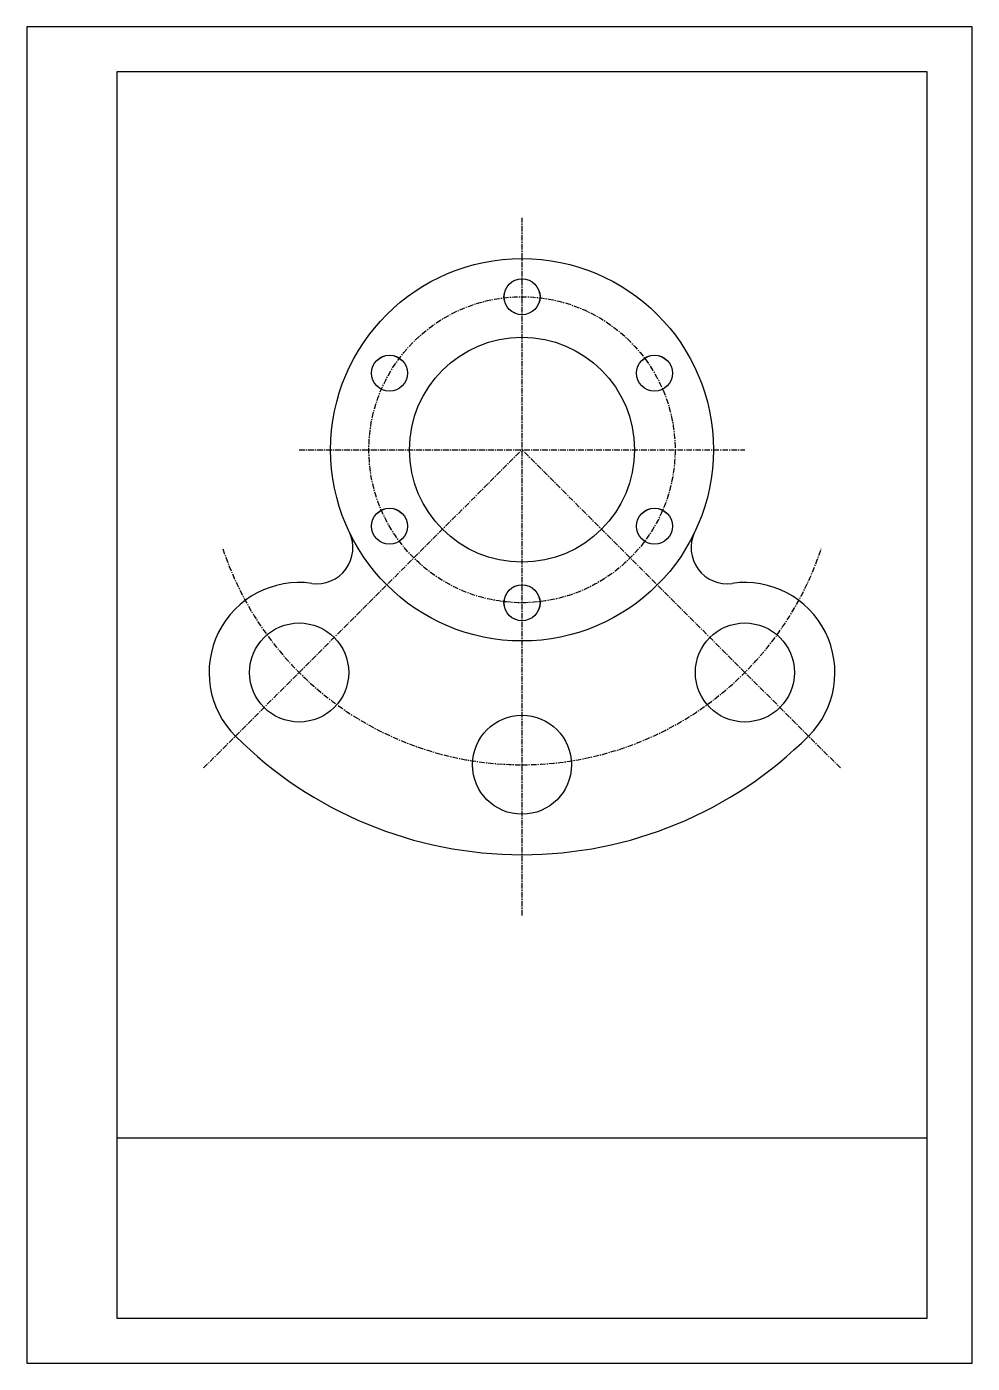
# Model space of a CAD drawing. Header units: inches. Extents: x 0 to 210, y 0 to 297.
import ezdxf

# ---------------------------------------------------------------- set-up
doc = ezdxf.new("R2010")
doc.units = ezdxf.units.IN
doc.header["$MEASUREMENT"] = 0
doc.linetypes.add('AXES', pattern=[2, 1.25, -0.25, 0.25, -0.25])
doc.layers.add('axes', color=160, linetype='AXES')
doc.layers.add('contour', color=7, linetype='Continuous', lineweight=30)

# ---------------------------------------------------------------- blocks, each defined once
blk = doc.blocks.new('*U83')
at = {"layer": 'contour'}
blk.add_circle((0, 34), 4, dxfattribs=at)
blk = doc.blocks.new('*U84')
at = {"layer": 'contour', "color": 0, "linetype": 'ByBlock', "lineweight": -2, "transparency": 16777216}
for p, rotation in [((139.44, 220), 59.99999999999997), ((139.44, 254), 120), ((80.56, 254), 240), ((80.56, 220), 299.9999999999999), ((110, 271), 180)]:
    blk.add_blockref('*U83', p, dxfattribs=dict(at, rotation=rotation))
blk.add_blockref('*U83', (110, 203), dxfattribs=at)
blk = doc.blocks.new('*U81')
at = {"layer": 'contour'}
blk.add_blockref('*U84', (-110, -237), dxfattribs=at)
blk = doc.blocks.new('*U82')
at = {"layer": 'contour', "color": 0, "linetype": 'ByBlock', "lineweight": -2, "transparency": 16777216}
blk.add_blockref('*U81', (110, 237), dxfattribs=at)
for p, rotation in [((80.56, 220), 59.99999999999999), ((139.44, 220), 299.9999999999999), ((80.56, 186), 120), ((139.44, 186), 240), ((110, 169), 180)]:
    blk.add_blockref('*U81', p, dxfattribs=dict(at, rotation=rotation))
blk = doc.blocks.new('*U87')
at = {"layer": 'contour'}
blk.add_circle((0, 0), 11, dxfattribs=at)
blk = doc.blocks.new('*U88')
at = {"layer": 'contour', "color": 0, "linetype": 'ByBlock', "lineweight": -2, "transparency": 16777216}
for p, rotation in [((60.5, 153.5), 270), ((110, 133), 315)]:
    blk.add_blockref('*U87', p, dxfattribs=dict(at, rotation=rotation))
blk.add_blockref('*U87', (159.5, 153.5), dxfattribs=at)

msp = doc.modelspace()

# ---------------------------------------------------------------- linework, layer by layer
at = {"layer": 'axes'}
for p, q in [((110, 99.5), (110, 254.5)), ((39.29, 132.29), (110, 203)), ((60.5, 203), (159.5, 203)), ((180.71, 132.29), (110, 203))]:
    msp.add_line(p, q, dxfattribs=at)
msp.add_circle((110, 203), 34, dxfattribs=at)
for start, end in [(198.3177, 270), (270, 341.6823)]:
    msp.add_arc((110, 203), 70, start, end, dxfattribs=at)
at = {"layer": 'contour'}
for p, q in [((110, 133), (110, 133)), ((200, 50), (20, 50))]:
    msp.add_line(p, q, dxfattribs=at)
for points in [[(0, 0), (210, 0), (210, 297), (0, 297)], [(20, 10), (200, 10), (200, 287), (20, 287)]]:
    msp.add_lwpolyline(points, close=True, dxfattribs=at)
for radius in [42.5, 25]:
    msp.add_circle((110, 203), radius, dxfattribs=at)
for centre, radius, start, end in [((64.44, 181.22), 8, 261.9247, 25.5431), ((155.56, 181.22), 8, 154.4569, 278.0753), ((60.5, 153.5), 20, 81.9247, 225), ((159.5, 153.5), 20, 315, 98.0753), ((110, 203), 90, 225, 270), ((110, 203), 90, 270, 315)]:
    msp.add_arc(centre, radius, start, end, dxfattribs=at)

# ---------------------------------------------------------------- block references
for name in ['*U82', '*U88']:
    msp.add_blockref(name, (0, 0), dxfattribs=at)

doc.saveas('drawing.dxf')
